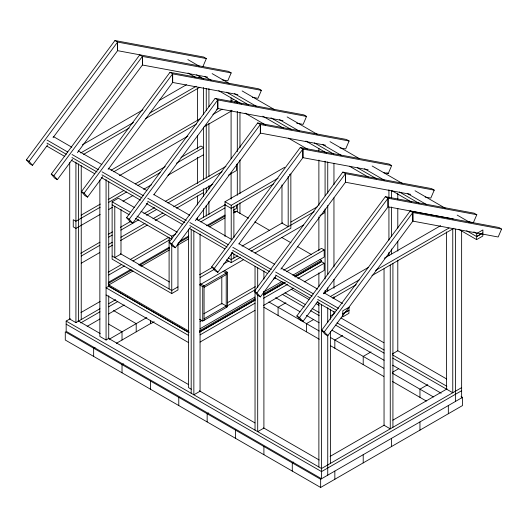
<?xml version="1.0" encoding="UTF-8"?>
<svg xmlns="http://www.w3.org/2000/svg" width="528" height="528" viewBox="0 0 528 528"><rect width="100%" height="100%" fill="white"/><g stroke="black" fill="none" stroke-linecap="round" stroke-linejoin="round"><path stroke-width="0.79" d="M202.93 66.535L206.349 58.575L203.689 57.044L114.926 40.537L26.4 159.819L29.845 163.792L32.505 165.33L47.665 144.896M114.926 40.537L117.586 42.075L117.586 50.668L228.518 71.372L231.178 72.91L227.753 80.863L222.116 79.82M102.722 176.682L87.562 197.116L84.902 195.578L81.457 191.605L169.983 72.323L258.746 88.829L261.406 90.361L257.981 98.32L252.344 97.271M147.866 202.745L132.7 223.179L130.04 221.641L126.595 217.668L215.12 98.386L303.884 114.893L306.55 116.424L303.125 124.384L296.683 123.182M190.43 227.317L175.263 247.751L172.603 246.213L169.158 242.24L257.684 122.958L346.447 139.465L349.107 140.996L345.688 148.955L340.052 147.906M383.42 172.63L388.245 173.527L391.67 165.574L389.011 164.036L300.247 147.53L211.721 266.812L215.167 270.785L217.826 272.323L232.987 251.889M276.038 275.807L260.39 296.894L257.73 295.363L254.285 291.383L342.804 172.108L431.574 188.608L434.234 190.146L430.808 198.099L425.172 197.05M318.113 301.039L302.947 321.466L300.287 319.935L296.842 315.962L385.367 196.68L474.137 213.18L476.797 214.718L473.372 222.671L467.735 221.621M501.6 229.04L498.175 236.993L412.837 221.126L327.756 335.788L325.096 334.257L321.651 330.277L410.177 211.002L498.94 227.502L501.6 229.04L412.837 212.533L410.177 211.002M32.505 165.33L29.06 161.357L117.586 42.075L206.349 58.575M53.051 137.65L117.612 50.648L117.586 42.075M72.494 159.232L57.334 179.665L54.674 178.127L51.229 174.154L139.748 54.872L142.415 56.41L231.178 72.91M57.334 179.665L53.889 175.692L142.415 56.41L142.441 64.984L77.385 152.638M87.562 197.116L84.117 193.142L172.643 73.861L261.406 90.361M108.101 169.435L172.669 82.434L172.643 73.861L169.983 72.323M132.7 223.179L129.254 219.206L217.78 99.924L306.55 116.424M153.734 194.839L217.813 108.497L217.78 99.924L215.12 98.386M175.263 247.751L171.818 243.778L260.344 124.496L349.107 140.996M195.32 220.73L260.377 133.069L260.344 124.496L257.684 122.958M217.826 272.323L214.381 268.349L302.907 149.068L391.67 165.574M238.861 243.982L302.933 157.641L302.907 149.068L300.247 147.53M260.39 296.894L256.945 292.921L345.464 173.639L434.234 190.146M280.929 269.214L345.497 182.213L345.464 173.639L342.804 172.108M302.947 321.466L299.508 317.493L388.027 198.218L476.797 214.718M323.492 293.786L388.06 206.791L388.027 198.218L385.367 196.68M327.756 335.788L324.311 331.815L412.837 212.533L412.863 221.107L412.837 212.533M82.355 144.837L142.982 109.837M159.383 100.366L186.483 84.718M198.607 77.715L200.039 76.897M80.718 152.948L133.498 122.476M149.899 113.005L196.258 86.242M83.569 154.374L129.215 128.02M145.622 118.549L199.822 87.259M111.058 170.24L200.224 118.76M216.632 109.289L218.057 108.464M230.188 101.468L233.752 99.409M113.718 171.778L196.469 124.007M212.876 114.536L222.149 109.177M234.274 102.181L236.412 100.94L236.412 102.538M119.427 175.652L187.909 136.112M204.316 126.641L232.135 110.583M81.107 215.186L100.36 204.072M108.207 199.544L123.895 190.483M135.307 183.896L165.264 166.597M180.952 157.542L200.924 146.012L203.584 147.55L176.484 163.198M100.168 207.253L75.92 221.252L73.26 219.721L73.26 226.888L75.92 228.419L100.168 214.421M108.728 202.31L126.555 192.02M137.966 185.427L160.076 172.663M177.962 243.824L177.962 289.964L171.758 293.548L112.127 259.123L112.127 201.782L118.331 198.198L134.66 207.629M108.728 209.477L112.292 207.418M122.991 201.247L132.977 195.479M143.675 189.301L151.516 184.774M167.924 175.303L203.584 154.717M108.207 234.353L112.49 231.884M120.331 227.35L130.324 221.588M143.873 213.761L154.572 207.583M165.271 201.406L225.905 166.399M80.711 253.295L99.917 242.207M108.728 237.125L112.292 235.066M120.853 230.122L138.686 219.826M146.533 215.299L156.519 209.53M167.937 202.943L222.149 171.64M81.239 256.067L99.733 245.388M108.728 244.292L112.292 242.233M120.853 237.29L145.108 223.285M152.955 218.757L162.941 212.989M173.639 206.811L212.876 184.16M228.565 175.105L236.412 170.57L236.412 164.201M81.239 263.234L99.733 252.556M108.266 247.625L112.537 245.164M120.364 240.649L147.391 225.04M155.212 220.526L165.884 214.361M176.557 208.204L203.584 192.601M225.007 236.485L225.007 201.722L284.638 167.297M108.207 272.237L121.763 264.409M130.324 259.472L168.841 237.23M198.086 220.348L225.192 204.692M136.976 216.13L171.758 236.214L175.897 233.825M108.728 275.009L124.423 265.947M132.983 261.004L169.363 240.002M200.746 221.879L225.001 207.88M225.007 201.722L231.218 205.306L278.071 178.253M273.808 183.784L231.218 208.375L225.007 204.791M289.43 174.768L290.849 173.95L290.849 228.215L251.09 251.17M108.728 282.176L130.838 269.405M138.686 264.878L169.363 247.17M180.061 240.992L188.621 236.049M206.455 225.753L225.001 215.048M233.561 210.104L236.412 208.454L236.412 205.273M108.207 283.51L131.749 269.907M139.597 265.386L169.554 248.081M178.114 243.151L188.813 236.96M208.072 225.852L225.192 215.959M188.885 332.435L108.821 286.216L108.821 284.935L133.056 270.943M140.897 266.416L169.409 249.955M177.962 245.018L188.654 238.841M209.326 226.908L225.007 217.853M233.561 212.916L236.412 211.273L248.457 218.229M321.539 304.696L321.539 478.757L66.165 331.32L66.165 321.083L70.303 318.694M80.936 312.556L100.195 301.435M69.716 162.617L69.716 319.037L75.92 322.621L99.977 308.728M108.537 303.785L115.672 299.666M80.718 322.918L99.977 311.797M108.537 306.854L117.81 301.501M87.14 326.377L99.977 318.965M108.537 314.021L124.232 304.966M242.048 246.154L282.513 222.79M177.962 286.895L171.758 290.479L112.127 256.054M199.558 274.778L212.395 267.366M290.862 222.064L317.255 206.824M200.079 277.55L214.342 269.313M223.615 263.96L228.611 261.076M237.607 255.882L231.218 259.571L228.459 257.981M248.965 249.328L314.213 211.655M226.387 259.855L231.218 262.64L240.445 257.314M200.079 284.717L243.593 259.598M255.004 253.004L303.508 225.001M319.915 215.53L324.199 213.055L324.199 210.665M99.858 180.022L99.858 336.442L106.069 340.025L108.728 338.488L108.728 295.68M95.073 347.398L93.654 348.216L93.654 356.407M109.25 339.214L146.843 317.506M199.564 284.816L202.732 286.645L227.561 272.309L227.561 306.742L202.732 321.07L199.564 319.242M204.065 287.41L226.228 274.613M116.345 343.306L150.394 323.651L150.394 320.371M154.163 321.73L150.612 323.776L150.612 320.503M203.788 313.81L221.8 303.409L226.228 305.969L204.065 318.767M227.377 302.749L255.196 286.684M283.727 270.217L321.539 248.384L324.199 249.922L324.199 257.09L292.809 275.213M123.446 363.779L122.027 364.597L122.027 372.788M200.079 321.585L202.217 320.344M227.185 305.93L255.004 289.872M273.55 279.16L275.689 277.926M286.394 271.748L324.199 249.922M200.079 328.746L255.004 297.04M263.564 292.096L282.11 281.391M199.551 330.838L255.149 298.63M263.703 293.746L283.655 282.17M294.353 276.019L321.433 260.357L320.021 259.538M199.551 332.013L255.149 299.911M263.696 294.974L285.08 282.625M295.06 276.863L321.433 261.637L321.433 260.357M199.558 332.119L255.196 299.996M263.756 295.053L285.16 282.698M295.145 276.936L321.539 261.697L324.199 263.234L324.199 270.402L304.227 281.932M200.079 334.891L255.004 303.184M263.564 298.241L287.819 284.236M297.805 278.474L324.199 263.234M200.079 342.058L255.004 310.345M263.564 305.408L293.522 288.11M285.892 302.755L278.091 307.263L278.091 315.454M323.677 293.218L368.61 267.28M384.298 258.218L440.642 225.687M330.594 296.393L359.126 279.919M375.527 270.448L448.991 228.037M332.739 298.228L356.275 284.638M371.963 275.583L453.981 228.228M313.559 319.546L306.464 323.644L306.464 331.835M330.502 315.909L333.953 313.916L333.953 311.447M458.746 229.304L476.606 239.62L476.685 233.521L482.896 229.937L482.896 233.006L476.685 236.59L466.686 230.815M476.606 236.544L482.816 232.96L482.816 236.036L476.606 239.62M208.573 412.922L207.154 413.741L207.154 421.931M342.639 335.518L334.838 340.025L334.838 348.216M371.012 351.899L363.211 356.407L363.211 364.597M392.278 353.958L397.795 350.777L397.795 260.218M392.297 372.379L398.68 368.689M293.693 462.066L292.274 462.891L292.274 471.082M427.766 384.668L419.958 389.169L419.958 397.36M330.099 456.41L384.311 425.113M392.872 420.169L447.084 388.872M461.637 387.631L321.539 468.521L66.165 321.083M461.637 390.707L321.539 471.59L66.165 324.152M320.648 479.272L462.521 397.36L462.521 405.55L320.648 487.463L65.281 340.025L65.281 331.835L320.648 479.272L320.648 487.463M207.629 77.121L142.415 65.003L142.415 56.41M237.857 94.578L172.643 82.454L172.643 73.861M282.995 120.641L217.78 108.517L217.78 99.924M325.558 145.213L260.344 133.089L260.344 124.496M368.122 169.785L302.907 157.661L302.907 149.068M410.685 194.357L345.464 182.233L345.464 173.639M453.242 218.929L388.027 206.804L388.027 198.218M386.918 172.755L388.245 173.527M187.843 59.591L199.274 66.191M212.131 73.616L229.277 83.51M242.134 90.935L274.283 109.501M287.146 116.926L317.15 134.244M330.013 141.669L359.304 158.578M372.161 166.003L402.164 183.328M415.028 190.753L445.744 208.487M457.175 215.087L470.032 222.512M204.494 76.375L211.642 80.5M234.505 93.694L256.648 106.484M279.51 119.684L299.515 131.228M322.377 144.428L341.662 155.569M364.525 168.762L384.529 180.312M407.392 193.512L426.677 204.646M473.827 231.871L476.685 233.521M196.561 74.864L203.782 79.035M226.565 92.182L248.708 104.973M270.937 117.803L291.654 129.763M314.437 142.916L333.808 154.097M357.304 167.666L376.669 178.847M399.452 192.001L419.536 203.597M187.988 72.983L195.842 77.524M218.704 90.717L241.567 103.917M262.838 116.219L283.411 128.099M305.864 141.042L326.581 153.001M349.444 166.201L368.729 177.335M391.591 190.535L411.596 202.085M245.104 113.15L265.676 125.024M288.374 138.131L307.527 149.186M254.833 221.905L269.716 230.498M281.761 237.455L290.968 242.768M297.343 246.451L311.513 254.635M233.752 211.015L235.745 212.17M53.236 136.481L71.808 147.206M78.243 150.916L101.818 164.525M108.247 168.241L146.824 190.516M153.965 194.634L189.691 215.259M196.119 218.975L231.838 239.593M238.986 243.718L274.705 264.343M281.134 268.052L317.566 289.093M324.001 292.802L342.573 303.527M47.032 140.065L67.749 152.024M72.032 154.499L98.465 169.759M102.036 171.824L143.477 195.743M147.761 198.218L186.338 220.493M189.908 222.559L228.492 244.827M232.775 247.302L271.352 269.577M275.642 272.052L313.507 293.911M317.79 296.386L338.507 308.345M46.946 143.088L66.317 154.268M71.953 157.522L97.04 172.009M101.957 174.847L142.045 197.993M147.682 201.247L184.833 222.697M189.829 225.581L227.06 247.078M232.696 250.331L269.848 271.775M275.563 275.075L312.074 296.162M317.711 299.416L336.369 310.18M46.946 146.164L64.812 156.473M71.24 160.182L94.816 173.798M101.244 177.507L140.534 200.191M146.249 203.491L182.688 224.525M189.116 228.241L224.836 248.866M231.271 252.575L267.703 273.61M274.131 277.325L309.85 297.95M316.998 302.069L334.858 312.385M291.152 289.205L308.986 299.501M316.12 303.62L318.971 305.27M341.081 318.034L383.882 342.745M397.439 350.566L446.655 378.985M284.942 292.789L305.633 304.729M312.048 308.438L319.183 312.556M337.016 322.852L384.094 350.031M392.654 354.974L446.866 386.278M141.049 211.319L177.256 232.221M461.102 396.541L462.521 397.36M282.091 294.215L304.207 306.979M310.622 310.688L319.183 315.625M335.59 325.103L384.094 353.107M392.654 358.05L452.767 392.753L452.767 228.928M112.127 201.782L130.588 212.441M275.669 297.673L299.924 311.678M306.346 315.381L319.183 322.793M332.026 330.211L384.094 360.274M392.654 365.218L441.164 393.221M112.127 204.857L129.162 214.691M135.551 218.381L171.758 239.283L171.758 236.214M224.393 270.481L227.561 272.309M223.067 271.253L226.228 273.082L226.228 307.507M26.4 159.819L29.06 161.357M51.229 174.154L53.889 175.692M81.457 191.605L84.117 193.142M126.595 217.668L129.254 219.206M169.158 242.24L171.818 243.778M211.721 266.812L214.381 268.349M254.285 291.383L256.945 292.921M296.842 315.962L299.508 317.493M321.651 330.277L324.311 331.815M268.864 301.937L319.229 331.016M330.581 337.564L383.783 368.28M392.297 373.197L433.442 396.95M263.901 307.263L319.229 339.207M330.581 345.761L383.783 376.471M392.297 381.388L426.347 401.049M200.264 283.681L204.065 285.879L204.065 320.305M120.463 253.697L169.448 281.978M108.821 284.935L188.885 331.162M189.057 332.647L108.728 286.268L106.075 287.813L188.529 335.419M106.075 294.98L188.529 342.58M113.507 310.543L136.204 323.651L136.204 331.841M108.537 324.06L122.021 331.841L122.021 340.032M78.078 320.793L100.195 333.557M108.042 338.092L188.648 384.628M199.346 390.806L254.984 422.928M263.545 427.871L319.183 459.994M191.288 389.228L188.529 387.631L188.529 229.568M461.637 230.393L461.637 397.874M455.426 229.04L455.426 401.458M448.338 405.55L448.338 413.741M446.563 231.931L446.563 389.169M419.958 421.931L419.958 430.122M397.795 193.532L397.795 199.294M397.795 208.355L397.795 228.109M397.795 241.283L397.795 251.163M392.918 263.485L392.918 427.31M391.585 190.529L391.585 197.941M391.585 206.996L391.585 236.636M391.585 248.985L391.585 253.922M391.585 438.313L391.585 446.503M390.258 265.016L390.258 428.842L384.047 425.258L384.047 268.844M388.925 189.816L388.925 198.053M388.925 207.108L388.925 240.035M388.925 252.384L388.925 255.677M363.211 454.7L363.211 462.891M334.838 471.082L334.838 479.272M333.953 163.258L333.953 184.668M333.953 197.835L333.953 266.99M333.953 279.338L333.953 288.394M333.953 296.624L333.953 298.274M330.403 309.454L330.403 319.334M330.403 331.683L330.403 463.399M327.743 161.905L327.743 193.189M327.743 205.537L327.743 274.692M327.743 287.859L327.743 291.152M327.743 307.692L327.743 322.516M327.743 334.864L327.743 475.174M325.083 161.192L325.083 195.769M325.083 208.943L325.083 278.916M325.083 290.44L325.083 292.915M318.879 148.553L318.879 151.021M318.879 160.076L318.879 205.359M318.879 216.883L318.879 250.635M318.879 272.864L318.879 286.856M318.879 302.498L318.879 466.983M288.189 176.299L288.189 226.677L281.978 223.1L281.978 184.906M263.901 270.838L263.901 279.068M263.901 291.416L263.901 428.076L257.697 431.66L257.697 295M263.901 446.503L263.901 454.7M257.697 267.835L257.697 287.588M255.037 266.297L255.037 430.122M239.963 112.266L239.963 147.668M239.963 160.017L239.963 193.769M239.963 202.825L239.963 213.53M237.303 101.455L237.303 103.099M237.303 111.335L237.303 151.675M237.303 164.023L237.303 195.307M237.303 204.362L237.303 211.768M235.528 430.122L235.528 438.313M233.878 206.844L233.878 237.719M233.878 253.975L233.878 258.034M231.218 205.306L231.218 239.257M231.218 253.882L231.218 262.64M231.092 97.871L231.092 101.165M231.092 110.22L231.092 158.789M231.092 172.788L231.092 199.129M221.8 277.075L221.8 304.128M208.923 88.585L208.923 106.696M208.923 123.163L208.923 176.675M208.923 185.731L208.923 189.024M208.923 201.373L208.923 214.546M206.263 88.48L206.263 110.702M206.263 124.7L206.263 178.213M206.263 188.087L206.263 192.205M206.263 205.379L206.263 216.077M203.603 87.542L203.603 114.708M203.603 127.057L203.603 179.744M203.584 188.615L203.603 196.211M203.603 208.56L203.603 217.615M202.732 286.645L202.732 321.07M200.059 233.977L200.059 391.215L193.849 394.799L193.849 230.974M197.399 88.077L197.399 121.004M197.399 135.821L197.399 148.995M197.399 157.225L197.399 183.572M197.399 195.921L197.399 204.976M197.399 217.325L197.399 219.793M191.189 229.436L191.189 393.268M178.774 397.36L178.774 405.55M171.758 244.972L171.758 293.548M169.099 237.745L169.099 288.941M150.401 380.978L150.401 389.169M120.991 209.312L120.991 254.001L114.787 257.585L114.787 206.395M108.728 181.249L108.728 286.625M106.069 179.487L106.069 340.025M81.239 165.601L81.239 319.546M78.58 163.838L78.58 321.083M75.92 162.083L75.92 322.621M349.001 307.237L342.797 310.82L342.797 313.896L349.001 310.312L349.001 307.237M348.922 310.266L342.718 313.85L342.718 316.919L348.922 313.335L348.922 310.266"/></g></svg>
